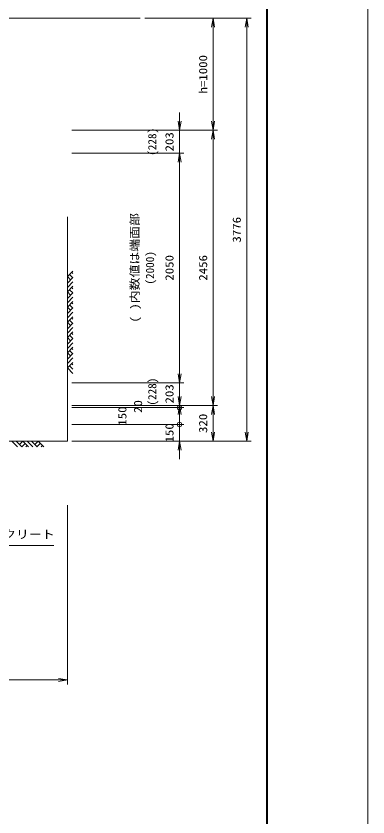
# Model space of a CAD drawing. Units: millimetres at full size. Extents: x 0 to 33600, y -138800 to -115040.
# Drawn here: x 30463 to 33600, y -126920 to -119770 of the extents above; entities that cross this region are included whole.
import ezdxf
from ezdxf.enums import TextEntityAlignment as Align

# ---------------------------------------------------------------- set-up
doc = ezdxf.new("R2010")
doc.units = ezdxf.units.MM
doc.header["$LTSCALE"] = 80.0044
for name, color, linetype, lineweight in [('0_2', 4, 'Continuous', 13), ('Defpoints_5', 5, 'Continuous', 13), ('図枠', 1, 'Continuous', 40), ('寸法', 6, 'Continuous', 13), ('ﾊｯﾁﾝｸﾞ', 4, 'Continuous', 9)]:
    doc.layers.add(name, color=color, linetype=linetype, lineweight=lineweight)
doc.styles.add('ＭＳ ゴシック', font='')
doc.styles.get('ＭＳ ゴシック').set_extended_font_data('MS Gothic')

# ---------------------------------------------------------------- blocks, each defined once
blk = doc.blocks.new('open_arrow')
at = {"color": 0, "linetype": 'Continuous', "lineweight": -2}
blk.add_lwpolyline([(7.5, 1.25), (0, 0), (7.5, -1.25)], dxfattribs=at)
blk = doc.blocks.new('dimension_origin')
at = {"color": 0, "linetype": 'Continuous', "lineweight": -2}
blk.add_circle((0, 0), 1.25, dxfattribs=at)

msp = doc.modelspace()

# ---------------------------------------------------------------- linework, layer by layer
at = {"layer": '0_2'}
msp.add_line((31570, -119790), (13800, -119790), dxfattribs=at)
msp.add_lwpolyline([(29570, -123566), (30920, -123566), (30920, -121563)], dxfattribs=at)
at = {"layer": 'Defpoints_5'}
msp.add_lwpolyline([(0, -138800), (33600, -138800), (33600, -115040), (0, -115040)], close=True, dxfattribs=at)
at = {"layer": '図枠'}
msp.add_lwpolyline([(900, -137900), (32700, -137900), (32700, -115940), (900, -115940)], close=True, dxfattribs=at)
at = {"layer": '寸法'}
for p, q in [((31610, -119790), (32560, -119790)), ((31610, -119790), (32260, -119790)), ((32220, -120790), (32220, -119790)), ((32520, -119790), (32520, -123566)), ((31920, -121153), (31920, -120630)), ((30960, -120790), (32260, -120790)), ((30960, -120790), (32260, -120790)), ((30960, -120790), (31960, -120790)), ((32220, -120790), (32220, -123246)), ((30960, -120993), (31960, -120993)), ((30960, -120993), (31960, -120993)), ((31920, -120993), (31920, -123043)), ((31920, -122883), (31920, -123406)), ((30960, -123043), (31960, -123043)), ((30960, -123043), (31960, -123043)), ((31920, -123346), (31920, -123086)), ((30960, -123246), (32260, -123246)), ((30960, -123246), (31960, -123246)), ((30960, -123246), (32260, -123246)), ((30960, -123246), (31960, -123246)), ((30960, -123266), (31960, -123266)), ((30960, -123266), (31960, -123266)), ((31920, -123266), (31920, -123416)), ((32220, -123246), (32220, -123566)), ((31920, -123336), (31920, -123726)), ((30960, -123416), (31960, -123416)), ((30960, -123416), (31960, -123416)), ((30960, -123566), (32560, -123566)), ((30960, -123566), (32260, -123566)), ((30960, -123566), (31960, -123566)), ((30920, -124136), (30920, -125736)), ((29420, -125696), (30920, -125696))]:
    msp.add_line(p, q, dxfattribs=at)
msp.add_lwpolyline([(29242, -123416), (29276.98, -123487.95), (29767, -124496), (30800.33, -124496)], dxfattribs=at)
at = {"layer": 'ﾊｯﾁﾝｸﾞ'}
for p, q in [((30920, -122096.36), (30970, -122046.36)), ((30949.05, -122125.41), (30920, -122096.36)), ((30920, -122154.46), (30970, -122104.46)), ((30968.5, -122105.97), (30939.44, -122076.91)), ((30970, -122068.58), (30958.89, -122057.47)), ((30920, -122193.35), (30970, -122143.35)), ((30920, -122232.24), (30970, -122182.24)), ((30970, -122204.46), (30958.89, -122193.35)), ((30949.05, -122261.29), (30920, -122232.24)), ((30920, -122290.34), (30970, -122240.34)), ((30968.5, -122241.85), (30939.44, -122212.8)), ((30920, -122329.23), (30970, -122279.23)), ((30920, -122368.12), (30970, -122318.12)), ((30970, -122340.34), (30958.89, -122329.23)), ((30949.05, -122397.17), (30920, -122368.12)), ((30920, -122426.23), (30970, -122376.23)), ((30968.5, -122377.73), (30939.44, -122348.68)), ((30920, -122465.12), (30970, -122415.12)), ((30920, -122504.01), (30970, -122454.01)), ((30970, -122476.23), (30958.89, -122465.12)), ((30949.05, -122533.06), (30920, -122504.01)), ((30920, -122562.11), (30970, -122512.11)), ((30920, -122601), (30970, -122551)), ((30968.5, -122513.61), (30939.44, -122484.56)), ((30920, -122639.89), (30970, -122589.89)), ((30968.5, -122649.49), (30939.44, -122620.44)), ((30970, -122612.11), (30958.89, -122601)), ((30949.05, -122668.94), (30920, -122639.89)), ((30920, -122697.99), (30970, -122647.99)), ((30920, -122736.88), (30970, -122686.88)), ((30920, -122775.77), (30970, -122725.77)), ((30968.5, -122785.38), (30939.44, -122756.32)), ((30970, -122747.99), (30958.89, -122736.88)), ((30949.05, -122804.82), (30920, -122775.77)), ((30920, -122833.87), (30970, -122783.87)), ((30920, -122872.76), (30970, -122822.76)), ((30920, -122911.65), (30970, -122861.65)), ((30970, -122922.76), (30939.44, -122892.21)), ((30970, -122883.87), (30958.89, -122872.76)), ((30970, -122961.65), (30920, -122911.65)), ((30426.2, -123566), (30476.2, -123616)), ((30465.09, -123566), (30515.09, -123616)), ((30494.14, -123595.05), (30523.2, -123566)), ((30513.59, -123614.5), (30542.64, -123585.44)), ((30523.2, -123566), (30573.2, -123616)), ((30550.98, -123616), (30562.09, -123604.89)), ((30562.09, -123566), (30612.09, -123616)), ((30600.98, -123566), (30650.98, -123616)), ((30630.03, -123595.05), (30659.08, -123566)), ((30649.47, -123614.5), (30678.52, -123585.44)), ((30659.08, -123566), (30709.08, -123616)), ((30686.86, -123616), (30697.97, -123604.89))]:
    msp.add_line(p, q, dxfattribs=at)

# ---------------------------------------------------------------- block references
at = {"layer": '寸法'}
for name, p, xscale, yscale, rotation in [('open_arrow', (32220, -119790), 10.7, 10.7, 270), ('open_arrow', (32520, -119790), 10.7, 10.7, 270), ('open_arrow', (31920, -120790), 10.7, 10.7, 90), ('open_arrow', (32220, -120790), 10.7, 10.7, 90), ('open_arrow', (32220, -120790), 10.7, 10.7, 270), ('open_arrow', (31920, -120993), 10.7, 10.7, 270), ('open_arrow', (31920, -120993), 10.7, 10.7, 270), ('open_arrow', (31920, -123043), 10.7, 10.7, 90), ('open_arrow', (31920, -123043), 10.7, 10.7, 90), ('open_arrow', (31920, -123246), 10.7, 10.7, 90), ('open_arrow', (32220, -123246), 10.7, 10.7, 90), ('dimension_origin', (31920, -123266), 16, 16, 270), ('dimension_origin', (31920, -123266), 16, 16, 270), ('open_arrow', (31920, -123246), 10.7, 10.7, 270), ('open_arrow', (32220, -123246), 10.7, 10.7, 270), ('dimension_origin', (31920, -123416), 16, 16, 90), ('dimension_origin', (31920, -123416), 16, 16, 90), ('open_arrow', (32220, -123566), 10.7, 10.7, 90), ('open_arrow', (32520, -123566), 10.7, 10.7, 90), ('open_arrow', (31920, -123566), 10.7, 10.7, 270), ('open_arrow', (30920, -125696), 10.7, 10.7, 180)]:
    msp.add_blockref(name, p, dxfattribs=dict(at, xscale=xscale, yscale=yscale, rotation=rotation))

# ---------------------------------------------------------------- texts
at = {"layer": '寸法', "style": 'ＭＳ ゴシック', "width": 1.15}
for s, p in [('h=1000', (32130, -120290)), ('203', (31830, -120893)), ('3776', (32430, -121678)), ('2050', (31830, -122018)), ('2456', (32130, -122018)), ('203', (31830, -123143)), ('150', (31410, -123341)), ('20', (31550, -123256)), ('320', (32130, -123406)), ('150', (31830, -123491))]:
    msp.add_text(s, height=73.31, rotation=90, dxfattribs=at).set_placement(p, align=Align.MIDDLE_CENTER)
at = {"layer": '寸法', "color": 3, "style": 'ＭＳ ゴシック'}
for s, p in [('(228)', (31640, -120893)), ('(2000)', (31620, -122018)), ('(228)', (31640, -123123))]:
    msp.add_text(s, height=73.31, rotation=90, dxfattribs=at).set_placement(p, align=Align.TOP_CENTER)
at = {"layer": '寸法', "color": 3, "style": 'ＭＳ ゴシック', "width": 1.15}
msp.add_text('( )内数値は端面部', height=73.31, rotation=90, dxfattribs=at).set_placement((31580, -122018), align=Align.BOTTOM_CENTER)
at = {"layer": '寸法', "style": 'ＭＳ ゴシック', "width": 1.15}
msp.add_text('基礎コンクリート', height=73.31, dxfattribs=at).set_placement((29887, -124456), align=Align.BOTTOM_LEFT)

doc.saveas('drawing.dxf')
